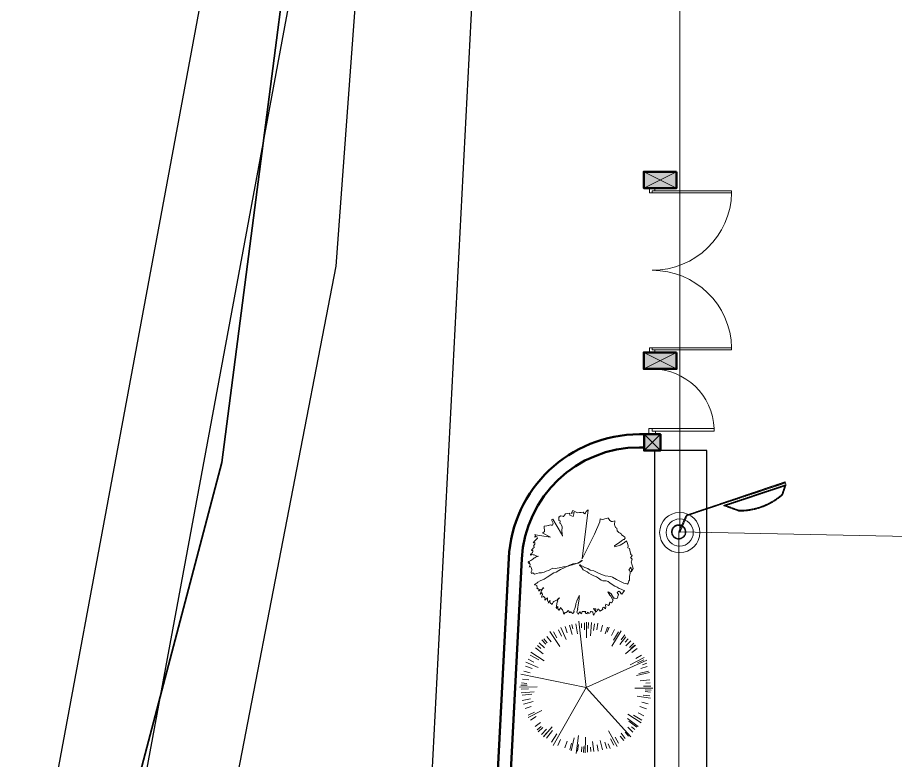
# Model space of a CAD drawing. Header units: millimetres. Extents: x 2402294 to 3337895, y 3394997 to 3969149.
# Drawn here: x 2464555 to 2484693, y 3487788 to 3504830 of the extents above; entities that cross this region are included whole.
import ezdxf

# ---------------------------------------------------------------- set-up
doc = ezdxf.new("R2010")
doc.units = ezdxf.units.MM
doc.header["$MEASUREMENT"] = 0
doc.linetypes.add('HIDDEN', pattern=[0.375, 0.25, -0.125])
for name, color, linetype in [('2', 2, 'HIDDEN'), ('FANCE', 25, 'Continuous'), ('Features', 5, 'Continuous'), ('ups wire', 3, 'Continuous')]:
    doc.layers.add(name, color=color, linetype=linetype)
for name, color, linetype, lineweight in [('Boundary', 250, 'Continuous', 50), ('Canal', 142, 'Continuous', 35), ('Column-0.5', 14, 'Continuous', 50), ('door', 41, 'Continuous', 5), ('Door Opening-0.09', 253, 'Continuous', 9), ('electrical poles', 10, 'Continuous', 5), ('greenery', 82, 'Continuous', 5), ('Hatch', 9, 'Continuous', 9), ('Hatch-0.09', 55, 'Continuous', 9), ('landscape', 155, 'Continuous', 20), ('WALL 0.2', 7, 'Continuous', 20)]:
    doc.layers.add(name, color=color, linetype=linetype, lineweight=lineweight)

# ---------------------------------------------------------------- blocks, each defined once
blk = doc.blocks.new('PLANT-48-flat-3-flat-1-flat-7-flat-1')
at = {"layer": 'greenery', "ltscale": 5}
for p, q in [((-343, 1414), (-286, 1196)), ((-290, 1428), (-269, 1331)), ((-200, 1439), (-163, 1215)), ((36, -19), (-133, 1501)), ((-71, 1452), (-65, 1353)), ((1, 1467), (3, 1301)), ((46, 1119), (49, 1481)), ((93, 1475), (88, 1334)), ((134, 1169), (159, 1473)), ((229, 1443), (209, 1292)), ((306, 1454), (284, 1307)), ((411, 1410), (371, 1261)), ((-565, 924), (-794, 1266)), ((-709, 1257), (-632, 1123)), ((-599, 1306), (-528, 1161)), ((-421, 1080), (-540, 1361)), ((-443, 1380), (-398, 1239)), ((524, 1367), (471, 1214)), ((567, 1364), (522, 1254)), ((686, 1309), (618, 1178)), ((630, 928), (841, 1281)), ((781, 1262), (667, 1068)), ((-1039, 1007), (-921, 891)), ((-980, 1078), (-884, 975)), ((-936, 1099), (-859, 1008)), ((-861, 1152), (-768, 1030)), ((947, 1143), (807, 965)), ((926, 1191), (843, 1077)), ((1000, 1097), (934, 1022)), ((1062, 1056), (946, 938)), ((-1126, 892), (-948, 753)), ((-1080, 946), (-1005, 880)), ((939, 756), (1169, 955)), ((1132, 997), (1030, 901)), ((1154, 953), (1062, 876)), ((1206, 878), (1085, 785)), ((-1292, 632), (-1161, 564)), ((-1245, 726), (-1051, 613)), ((-923, 594), (-1228, 789)), ((36, -19), (1429, 611)), ((1046, 505), (1367, 672)), ((1311, 726), (1177, 649)), ((1361, 616), (1215, 545)), ((-1350, 470), (-1197, 417)), ((-1064, 442), (-1345, 559)), ((1435, 460), (1293, 415)), ((1427, 539), (1334, 504)), ((36, -19), (-1462, 291)), ((-1393, 356), (-1244, 317)), ((1196, 255), (1492, 325)), ((1468, 360), (1250, 303)), ((-1458, 38), (-1317, 34)), ((-1442, 85), (-1323, 75)), ((-1426, 175), (-1275, 155)), ((1502, 159), (1277, 131)), ((1521, 16), (1356, 14)), ((1506, 88), (1407, 82)), ((-1082, -4), (-1494, -7)), ((-1151, -114), (-1454, -140)), ((-1450, -53), (-1284, -52)), ((-1430, -196), (-1205, -168)), ((36, -19), (-722, -1347)), ((36, -19), (1065, -1150)), ((1154, -33), (1565, -30)), ((1498, -212), (1346, -192)), ((1529, -76), (1389, -71)), ((1513, -122), (1394, -112)), ((-1430, -320), (-1237, -276)), ((-1397, -397), (-1179, -340)), ((1210, -215), (1511, -264)), ((1464, -394), (1315, -354)), ((-1363, -497), (-1222, -453)), ((-975, -543), (-1296, -709)), ((-1289, -653), (-1144, -583)), ((1364, -669), (1232, -601)), ((1421, -507), (1268, -454)), ((-1240, -764), (-1106, -686)), ((990, -732), (1234, -915)), ((995, -632), (1300, -827)), ((1198, -930), (1019, -790)), ((1316, -764), (1122, -650)), ((-1135, -916), (-1013, -823)), ((-1082, -990), (-991, -913)), ((-1061, -1035), (-958, -938)), ((-990, -1093), (-874, -975)), ((-742, -922), (-941, -1153)), ((-875, -1181), (-736, -1002)), ((1110, -1045), (992, -929)), ((1151, -983), (1077, -917)), ((-929, -1134), (-863, -1060)), ((-754, -1272), (-634, -1082)), ((-240, -1176), (-309, -1473)), ((-137, -1121), (-192, -1529)), ((20, -1157), (15, -1518)), ((550, -1012), (747, -1373)), ((670, -1344), (600, -1198)), ((781, -1294), (703, -1160)), ((902, -1238), (821, -1134)), ((932, -1189), (840, -1068)), ((1007, -1137), (930, -1045)), ((-615, -1347), (-547, -1215)), ((-453, -1404), (-400, -1251)), ((-340, -1447), (-300, -1298)), ((-158, -1481), (-138, -1329)), ((-68, -1496), (-58, -1377)), ((-21, -1512), (-17, -1372)), ((70, -1504), (69, -1339)), ((142, -1489), (136, -1390)), ((213, -1485), (185, -1260)), ((314, -1481), (288, -1331)), ((414, -1451), (357, -1233)), ((514, -1418), (470, -1276)), ((587, -1417), (542, -1314))]:
    blk.add_line(p, q, dxfattribs=at)
blk = doc.blocks.new('tr-flat-24-flat-1-flat-36-flat-1')
at = {"layer": 'greenery', "color": 3, "ltscale": 5}
for p, q in [((473635, -1753055), (473586, -1753111)), ((473635, -1753055), (473586, -1753111)), ((473727, -1753040), (473635, -1753055)), ((473727, -1753040), (473635, -1753055)), ((473733, -1753080), (473727, -1753040)), ((473733, -1753080), (473727, -1753040)), ((473754, -1753045), (473830, -1753021)), ((473754, -1753045), (473830, -1753021)), ((473765, -1753041), (473754, -1753045)), ((473765, -1753041), (473754, -1753045)), ((473754, -1753045), (473754, -1753045)), ((473754, -1753045), (473754, -1753045)), ((473798, -1752975), (473765, -1753041)), ((473798, -1752975), (473765, -1753041)), ((473861, -1753007), (473798, -1752975)), ((473861, -1753007), (473798, -1752975)), ((473830, -1753021), (473809, -1753114)), ((473830, -1753021), (473809, -1753114)), ((473908, -1753029), (473861, -1753007)), ((473908, -1753029), (473861, -1753007)), ((473952, -1753018), (473908, -1753029)), ((473952, -1753018), (473908, -1753029)), ((473989, -1753019), (473952, -1753018)), ((473989, -1753019), (473952, -1753018)), ((474037, -1753015), (473989, -1753019)), ((474037, -1753015), (473989, -1753019)), ((474011, -1754084), (474148, -1752958)), ((474011, -1754084), (474148, -1752958)), ((474063, -1753046), (474037, -1753015)), ((474063, -1753046), (474037, -1753015)), ((474076, -1753048), (474063, -1753046)), ((474076, -1753048), (474063, -1753046)), ((474094, -1753032), (474076, -1753048)), ((474094, -1753032), (474076, -1753048)), ((474105, -1753002), (474094, -1753032)), ((474105, -1753002), (474094, -1753032)), ((474148, -1752958), (474105, -1753002)), ((474148, -1752958), (474105, -1753002)), ((474148, -1752958), (474148, -1752958)), ((474148, -1752958), (474148, -1752958)), ((473342, -1753175), (473311, -1753188)), ((473342, -1753175), (473311, -1753188)), ((473311, -1753188), (473346, -1753266)), ((473311, -1753188), (473346, -1753266)), ((473311, -1753188), (473311, -1753188)), ((473311, -1753188), (473311, -1753188)), ((473346, -1753266), (473330, -1753315)), ((473346, -1753266), (473330, -1753315)), ((473539, -1753512), (473342, -1753175)), ((473539, -1753512), (473342, -1753175)), ((473342, -1753175), (473342, -1753175)), ((473342, -1753175), (473342, -1753175)), ((473490, -1753118), (473480, -1753123)), ((473490, -1753118), (473480, -1753123)), ((473480, -1753123), (473480, -1753207)), ((473480, -1753123), (473480, -1753207)), ((473480, -1753123), (473480, -1753123)), ((473480, -1753123), (473480, -1753123)), ((473480, -1753207), (473507, -1753213)), ((473480, -1753207), (473507, -1753213)), ((473508, -1753102), (473490, -1753118)), ((473508, -1753102), (473490, -1753118)), ((473507, -1753213), (473505, -1753264)), ((473507, -1753213), (473505, -1753264)), ((473505, -1753264), (473518, -1753267)), ((473505, -1753264), (473518, -1753267)), ((473518, -1753098), (473508, -1753102)), ((473518, -1753098), (473508, -1753102)), ((473559, -1753105), (473518, -1753098)), ((473559, -1753105), (473518, -1753098)), ((473518, -1753267), (473531, -1753295)), ((473518, -1753267), (473531, -1753295)), ((473575, -1753115), (473559, -1753105)), ((473575, -1753115), (473559, -1753105)), ((473586, -1753111), (473575, -1753115)), ((473586, -1753111), (473575, -1753115)), ((473809, -1753114), (473733, -1753080)), ((473809, -1753114), (473733, -1753080)), ((474418, -1753238), (474295, -1753520)), ((474418, -1753238), (474295, -1753520)), ((474424, -1753167), (474418, -1753238)), ((474424, -1753167), (474418, -1753238)), ((474424, -1753167), (474424, -1753167)), ((474424, -1753167), (474424, -1753167)), ((474451, -1753172), (474424, -1753167)), ((474424, -1753167), (474424, -1753167)), ((474424, -1753167), (474424, -1753167)), ((474451, -1753172), (474424, -1753167)), ((474491, -1753180), (474451, -1753172)), ((474491, -1753180), (474451, -1753172)), ((474536, -1753169), (474491, -1753180)), ((474536, -1753169), (474491, -1753180)), ((474580, -1753158), (474536, -1753169)), ((474580, -1753158), (474536, -1753169)), ((474536, -1753169), (474536, -1753169)), ((474536, -1753169), (474536, -1753169)), ((474611, -1753145), (474580, -1753158)), ((474611, -1753145), (474580, -1753158)), ((474618, -1753159), (474611, -1753145)), ((474618, -1753159), (474611, -1753145)), ((474650, -1753204), (474618, -1753159)), ((474650, -1753204), (474618, -1753159)), ((474686, -1753231), (474650, -1753204)), ((474686, -1753231), (474650, -1753204)), ((474710, -1753229), (474686, -1753231)), ((474710, -1753229), (474686, -1753231)), ((474765, -1753213), (474710, -1753229)), ((474765, -1753213), (474710, -1753229)), ((474754, -1753302), (474765, -1753213)), ((474754, -1753302), (474765, -1753213)), ((473127, -1753472), (473110, -1753488)), ((473127, -1753472), (473110, -1753488)), ((473148, -1753463), (473127, -1753472)), ((473148, -1753463), (473127, -1753472)), ((473153, -1753333), (473143, -1753338)), ((473153, -1753333), (473143, -1753338)), ((473143, -1753338), (473148, -1753463)), ((473143, -1753338), (473148, -1753463)), ((473201, -1753330), (473153, -1753333)), ((473201, -1753330), (473153, -1753333)), ((473232, -1753316), (473201, -1753330)), ((473232, -1753316), (473201, -1753330)), ((473245, -1753319), (473232, -1753316)), ((473245, -1753319), (473232, -1753316)), ((473287, -1753301), (473245, -1753319)), ((473287, -1753301), (473245, -1753319)), ((473303, -1753310), (473287, -1753301)), ((473303, -1753310), (473287, -1753301)), ((473330, -1753315), (473303, -1753310)), ((473330, -1753315), (473303, -1753310)), ((473531, -1753295), (473556, -1753352)), ((473531, -1753295), (473556, -1753352)), ((473556, -1753352), (473548, -1753448)), ((473556, -1753352), (473548, -1753448)), ((473548, -1753448), (473561, -1753562)), ((473548, -1753448), (473561, -1753562)), ((474761, -1753317), (474754, -1753302)), ((474761, -1753317), (474754, -1753302)), ((474782, -1753366), (474761, -1753317)), ((474782, -1753366), (474761, -1753317)), ((474812, -1753379), (474782, -1753366)), ((474812, -1753379), (474782, -1753366)), ((474816, -1753444), (474812, -1753379)), ((474816, -1753444), (474812, -1753379)), ((474856, -1753478), (474816, -1753444)), ((474856, -1753478), (474816, -1753444)), ((474889, -1753497), (474856, -1753478)), ((474889, -1753497), (474856, -1753478)), ((472922, -1753680), (472890, -1753719)), ((472922, -1753680), (472890, -1753719)), ((472965, -1753636), (472922, -1753680)), ((472965, -1753636), (472922, -1753680)), ((472941, -1753553), (472926, -1753576)), ((472941, -1753553), (472926, -1753576)), ((472926, -1753576), (472930, -1753584)), ((472926, -1753576), (472930, -1753584)), ((472928, -1753525), (472941, -1753553)), ((472932, -1753532), (472928, -1753525)), ((472928, -1753525), (472941, -1753553)), ((472932, -1753532), (472928, -1753525)), ((472930, -1753584), (472974, -1753573)), ((472930, -1753584), (472974, -1753573)), ((473289, -1753587), (472932, -1753532)), ((473289, -1753587), (472932, -1753532)), ((472972, -1753624), (472965, -1753636)), ((472972, -1753624), (472965, -1753636)), ((472965, -1753636), (472965, -1753636)), ((472965, -1753636), (472965, -1753636)), ((472990, -1753608), (472972, -1753624)), ((472990, -1753608), (472972, -1753624)), ((472974, -1753573), (472977, -1753580)), ((472974, -1753573), (472977, -1753580)), ((472977, -1753580), (472990, -1753608)), ((472977, -1753580), (472990, -1753608)), ((473110, -1753488), (473113, -1753495)), ((473110, -1753488), (473113, -1753495)), ((473113, -1753495), (473289, -1753587)), ((473113, -1753495), (473289, -1753587)), ((473561, -1753562), (473539, -1753512)), ((473561, -1753562), (473539, -1753512)), ((474295, -1753520), (474011, -1754084)), ((474295, -1753520), (474011, -1754084)), ((474870, -1753709), (474916, -1753672)), ((474870, -1753709), (474916, -1753672)), ((474909, -1753514), (474889, -1753497)), ((474909, -1753514), (474889, -1753497)), ((474918, -1753536), (474909, -1753514)), ((474918, -1753536), (474909, -1753514)), ((474916, -1753672), (474965, -1753642)), ((474916, -1753672), (474965, -1753642)), ((474951, -1753555), (474918, -1753536)), ((474951, -1753555), (474918, -1753536)), ((474990, -1753589), (474951, -1753555)), ((474990, -1753589), (474951, -1753555)), ((474965, -1753642), (474975, -1753638)), ((474965, -1753642), (474975, -1753638)), ((474975, -1753638), (475000, -1753610)), ((474975, -1753638), (475000, -1753610)), ((475028, -1753674), (474982, -1753711)), ((475028, -1753674), (474982, -1753711)), ((475000, -1753610), (474990, -1753589)), ((475000, -1753610), (474990, -1753589)), ((475043, -1753709), (475028, -1753674)), ((475043, -1753709), (475028, -1753674)), ((472860, -1753876), (472853, -1753888)), ((472860, -1753876), (472853, -1753888)), ((472867, -1753865), (472860, -1753876)), ((472867, -1753865), (472860, -1753876)), ((472878, -1753860), (472867, -1753865)), ((472878, -1753860), (472867, -1753865)), ((472892, -1753837), (472878, -1753860)), ((472892, -1753837), (472878, -1753860)), ((472910, -1753821), (472892, -1753837)), ((472910, -1753821), (472892, -1753837)), ((472894, -1753701), (472914, -1753717)), ((472894, -1753701), (472914, -1753717)), ((472905, -1753781), (472897, -1753792)), ((472905, -1753781), (472897, -1753792)), ((472897, -1753792), (472908, -1753788)), ((472897, -1753792), (472908, -1753788)), ((472919, -1753757), (472905, -1753781)), ((472919, -1753757), (472905, -1753781)), ((472905, -1753781), (472905, -1753781)), ((472905, -1753781), (472905, -1753781)), ((472908, -1753788), (472910, -1753821)), ((472908, -1753788), (472910, -1753821)), ((472914, -1753717), (472924, -1753713)), ((472914, -1753717), (472924, -1753713)), ((472914, -1753717), (472914, -1753717)), ((472914, -1753717), (472914, -1753717)), ((472930, -1753753), (472919, -1753757)), ((472930, -1753753), (472919, -1753757)), ((472919, -1753757), (472919, -1753757)), ((472919, -1753757), (472919, -1753757)), ((472919, -1753757), (472919, -1753757)), ((472919, -1753757), (472919, -1753757)), ((472919, -1753757), (472919, -1753757)), ((472919, -1753757), (472919, -1753757)), ((472924, -1753713), (472927, -1753720)), ((472924, -1753713), (472924, -1753713)), ((472924, -1753713), (472927, -1753720)), ((472924, -1753713), (472924, -1753713)), ((472927, -1753720), (472930, -1753753)), ((472927, -1753720), (472930, -1753753)), ((474755, -1753784), (474783, -1753764)), ((474755, -1753784), (474783, -1753764)), ((474765, -1753806), (474755, -1753784)), ((474765, -1753806), (474755, -1753784)), ((474885, -1753770), (474765, -1753806)), ((474885, -1753770), (474765, -1753806)), ((474783, -1753764), (474870, -1753709)), ((474783, -1753764), (474870, -1753709)), ((474965, -1753727), (474885, -1753770)), ((474965, -1753727), (474885, -1753770)), ((474982, -1753711), (474965, -1753727)), ((474982, -1753711), (474965, -1753727)), ((475062, -1753752), (475043, -1753709)), ((475062, -1753752), (475043, -1753709)), ((475059, -1753830), (475067, -1753792)), ((475059, -1753830), (475067, -1753792)), ((475102, -1753844), (475059, -1753830)), ((475102, -1753844), (475059, -1753830)), ((475067, -1753792), (475062, -1753752)), ((475067, -1753792), (475062, -1753752)), ((475107, -1753884), (475102, -1753844)), ((475107, -1753884), (475102, -1753844)), ((472832, -1753982), (472828, -1754000)), ((472832, -1753982), (472828, -1754000)), ((472828, -1754000), (472839, -1753996)), ((472828, -1754000), (472839, -1753996)), ((472840, -1753970), (472832, -1753982)), ((472840, -1753970), (472832, -1753982)), ((472832, -1753982), (472832, -1753982)), ((472832, -1753982), (472832, -1753982)), ((472839, -1753996), (472849, -1753991)), ((472839, -1753996), (472849, -1753991)), ((472860, -1753961), (472840, -1753970)), ((472860, -1753961), (472840, -1753970)), ((472849, -1753991), (472859, -1753987)), ((472849, -1753991), (472859, -1753987)), ((472849, -1753991), (472849, -1753991)), ((472849, -1753991), (472849, -1753991)), ((472853, -1753888), (472856, -1753895)), ((472853, -1753888), (472856, -1753895)), ((472856, -1753895), (472866, -1753891)), ((472856, -1753895), (472866, -1753891)), ((472856, -1753895), (472856, -1753895)), ((472856, -1753895), (472856, -1753895)), ((472859, -1753987), (472886, -1753992)), ((472859, -1753987), (472886, -1753992)), ((472868, -1753949), (472860, -1753961)), ((472868, -1753949), (472860, -1753961)), ((472866, -1753891), (472880, -1753893)), ((472866, -1753891), (472866, -1753891)), ((472866, -1753891), (472880, -1753893)), ((472866, -1753891), (472866, -1753891)), ((472875, -1753938), (472868, -1753949)), ((472875, -1753938), (472868, -1753949)), ((472882, -1753926), (472875, -1753938)), ((472882, -1753926), (472875, -1753938)), ((472889, -1754084), (472879, -1754088)), ((472889, -1754084), (472879, -1754088)), ((472880, -1753893), (472882, -1753926)), ((472880, -1753893), (472882, -1753926)), ((472882, -1753926), (472882, -1753926)), ((472882, -1753926), (472882, -1753926)), ((472886, -1753992), (472910, -1753990)), ((472886, -1753992), (472910, -1753990)), ((472907, -1754068), (472889, -1754084)), ((472907, -1754068), (472889, -1754084)), ((472928, -1754059), (472907, -1754068)), ((472928, -1754059), (472907, -1754068)), ((472910, -1753990), (472927, -1754000)), ((472910, -1753990), (472927, -1754000)), ((472927, -1754000), (472943, -1754009)), ((472927, -1754000), (472943, -1754009)), ((472938, -1754054), (472928, -1754059)), ((472938, -1754054), (472928, -1754059)), ((472928, -1754059), (472928, -1754059)), ((472928, -1754059), (472928, -1754059)), ((472956, -1754038), (472938, -1754054)), ((472956, -1754038), (472938, -1754054)), ((472943, -1754009), (472957, -1754012)), ((472943, -1754009), (472957, -1754012)), ((472997, -1754020), (472956, -1754038)), ((472997, -1754020), (472956, -1754038)), ((472957, -1754012), (472990, -1754031)), ((472957, -1754012), (472990, -1754031)), ((472990, -1754031), (473003, -1754034)), ((472990, -1754031), (473003, -1754034)), ((472997, -1754020), (472997, -1754020)), ((473003, -1754034), (472997, -1754020)), ((472997, -1754020), (472997, -1754020)), ((473003, -1754034), (472997, -1754020)), ((475113, -1753925), (475107, -1753884)), ((475113, -1753925), (475107, -1753884)), ((475131, -1753967), (475113, -1753925)), ((475131, -1753967), (475113, -1753925)), ((475124, -1753979), (475131, -1753967)), ((475124, -1753979), (475131, -1753967)), ((475160, -1754005), (475124, -1753979)), ((475160, -1754005), (475124, -1753979)), ((475124, -1754063), (475146, -1754029)), ((475124, -1754063), (475146, -1754029)), ((475134, -1754059), (475124, -1754063)), ((475134, -1754059), (475124, -1754063)), ((475160, -1754090), (475134, -1754059)), ((475160, -1754090), (475134, -1754059)), ((475146, -1754029), (475156, -1754024)), ((475146, -1754029), (475156, -1754024)), ((475156, -1754024), (475160, -1754005)), ((475156, -1754024), (475160, -1754005)), ((472792, -1754143), (472774, -1754159)), ((472792, -1754143), (472774, -1754159)), ((472774, -1754159), (472778, -1754166)), ((472774, -1754159), (472778, -1754166)), ((472778, -1754166), (472788, -1754162)), ((472778, -1754166), (472788, -1754162)), ((472804, -1754172), (472787, -1754188)), ((472804, -1754172), (472787, -1754188)), ((472787, -1754188), (472790, -1754195)), ((472787, -1754188), (472790, -1754195)), ((472788, -1754162), (472795, -1754150)), ((472788, -1754162), (472795, -1754150)), ((472790, -1754195), (472808, -1754179)), ((472790, -1754195), (472808, -1754179)), ((472823, -1754130), (472792, -1754143)), ((472823, -1754130), (472792, -1754143)), ((472795, -1754150), (472798, -1754157)), ((472795, -1754150), (472798, -1754157)), ((472798, -1754157), (472804, -1754172)), ((472798, -1754157), (472804, -1754172)), ((472800, -1754275), (472808, -1754263)), ((472808, -1754263), (472800, -1754275)), ((472800, -1754275), (472808, -1754263)), ((472808, -1754263), (472800, -1754275)), ((472808, -1754179), (472820, -1754207)), ((472808, -1754179), (472820, -1754207)), ((472815, -1754252), (472808, -1754263)), ((472815, -1754252), (472808, -1754263)), ((472808, -1754263), (472834, -1754269)), ((472808, -1754263), (472834, -1754269)), ((472820, -1754207), (472815, -1754252)), ((472820, -1754207), (472815, -1754252)), ((472833, -1754125), (472823, -1754130)), ((472833, -1754125), (472823, -1754130)), ((472861, -1754104), (472833, -1754125)), ((472861, -1754104), (472833, -1754125)), ((472834, -1754269), (472850, -1754304)), ((472834, -1754269), (472850, -1754304)), ((472879, -1754088), (472861, -1754104)), ((472879, -1754088), (472861, -1754104)), ((473485, -1754289), (473587, -1754270)), ((473485, -1754289), (473587, -1754270)), ((473707, -1754234), (473586, -1754296)), ((473707, -1754234), (473586, -1754296)), ((473587, -1754270), (473655, -1754257)), ((473587, -1754270), (473655, -1754257)), ((473655, -1754257), (473689, -1754250)), ((473655, -1754257), (473689, -1754250)), ((473689, -1754250), (473734, -1754239)), ((473689, -1754250), (473734, -1754239)), ((473803, -1754201), (473707, -1754234)), ((473803, -1754201), (473707, -1754234)), ((473734, -1754239), (473789, -1754224)), ((473734, -1754239), (473789, -1754224)), ((473789, -1754224), (473864, -1754199)), ((473789, -1754224), (473864, -1754199)), ((473919, -1754184), (473803, -1754201)), ((473919, -1754184), (473803, -1754201)), ((473864, -1754199), (473937, -1754168)), ((473864, -1754199), (473937, -1754168)), ((473999, -1754140), (473919, -1754184)), ((473999, -1754140), (473919, -1754184)), ((473937, -1754168), (473985, -1754138)), ((473937, -1754168), (473985, -1754138)), ((473951, -1754229), (473959, -1754217)), ((473951, -1754229), (473959, -1754217)), ((473997, -1754277), (473951, -1754229)), ((473997, -1754277), (473951, -1754229)), ((473959, -1754217), (473981, -1754241)), ((473959, -1754217), (473981, -1754241)), ((473981, -1754241), (474008, -1754246)), ((473981, -1754241), (474008, -1754246)), ((473985, -1754138), (474013, -1754117)), ((473985, -1754138), (474013, -1754117)), ((474035, -1754336), (473997, -1754277)), ((474035, -1754336), (473997, -1754277)), ((474017, -1754124), (473999, -1754140)), ((474017, -1754124), (473999, -1754140)), ((474008, -1754246), (474075, -1754285)), ((474008, -1754246), (474075, -1754285)), ((474013, -1754117), (474017, -1754124)), ((474013, -1754117), (474017, -1754124)), ((474075, -1754285), (474145, -1754305)), ((474075, -1754285), (474145, -1754305)), ((475086, -1754343), (475122, -1754284)), ((475086, -1754343), (475122, -1754284)), ((475122, -1754284), (475129, -1754273)), ((475122, -1754284), (475129, -1754273)), ((475129, -1754273), (475144, -1754334)), ((475129, -1754273), (475144, -1754334)), ((475138, -1754151), (475145, -1754139)), ((475138, -1754151), (475145, -1754139)), ((475138, -1754151), (475138, -1754151)), ((475161, -1754233), (475138, -1754151)), ((475138, -1754151), (475138, -1754151)), ((475161, -1754233), (475138, -1754151)), ((475145, -1754139), (475160, -1754090)), ((475145, -1754139), (475160, -1754090)), ((475160, -1754090), (475160, -1754090)), ((475160, -1754090), (475160, -1754090)), ((475160, -1754090), (475160, -1754090)), ((475160, -1754090), (475160, -1754090)), ((475171, -1754255), (475161, -1754233)), ((475171, -1754255), (475161, -1754233)), ((475182, -1754309), (475171, -1754255)), ((475182, -1754309), (475171, -1754255)), ((472847, -1754382), (472846, -1754407)), ((472847, -1754382), (472846, -1754407)), ((472846, -1754407), (472852, -1754422)), ((472846, -1754407), (472846, -1754407)), ((472846, -1754407), (472852, -1754422)), ((472846, -1754407), (472846, -1754407)), ((472858, -1754351), (472847, -1754382)), ((472858, -1754351), (472847, -1754382)), ((472847, -1754382), (472847, -1754382)), ((472847, -1754382), (472847, -1754382)), ((472850, -1754304), (472859, -1754325)), ((472850, -1754304), (472859, -1754325)), ((472852, -1754422), (472883, -1754408)), ((472852, -1754422), (472883, -1754408)), ((472852, -1754422), (472852, -1754422)), ((472852, -1754422), (472852, -1754422)), ((472859, -1754325), (472858, -1754351)), ((472859, -1754325), (472858, -1754351)), ((472883, -1754408), (472919, -1754435)), ((472883, -1754408), (472919, -1754435)), ((472919, -1754435), (472974, -1754419)), ((472919, -1754435), (472974, -1754419)), ((472974, -1754419), (473029, -1754404)), ((472974, -1754419), (473029, -1754404)), ((473029, -1754404), (473080, -1754407)), ((473029, -1754404), (473080, -1754407)), ((473080, -1754407), (473145, -1754387)), ((473080, -1754407), (473145, -1754387)), ((473145, -1754387), (473186, -1754369)), ((473145, -1754387), (473186, -1754369)), ((473186, -1754369), (473241, -1754353)), ((473186, -1754369), (473241, -1754353)), ((473364, -1754409), (473208, -1754503)), ((473364, -1754409), (473208, -1754503)), ((473241, -1754353), (473311, -1754314)), ((473241, -1754353), (473311, -1754314)), ((473311, -1754314), (473342, -1754301)), ((473311, -1754314), (473342, -1754301)), ((473342, -1754301), (473392, -1754304)), ((473342, -1754301), (473392, -1754304)), ((473416, -1754387), (473364, -1754409)), ((473416, -1754387), (473364, -1754409)), ((473392, -1754304), (473485, -1754289)), ((473392, -1754304), (473485, -1754289)), ((473475, -1754352), (473416, -1754387)), ((473475, -1754352), (473416, -1754387)), ((473514, -1754327), (473475, -1754352)), ((473514, -1754327), (473475, -1754352)), ((473586, -1754296), (473514, -1754327)), ((473586, -1754296), (473514, -1754327)), ((474082, -1754358), (474035, -1754336)), ((474082, -1754358), (474035, -1754336)), ((474128, -1754380), (474082, -1754358)), ((474128, -1754380), (474082, -1754358)), ((474168, -1754414), (474128, -1754380)), ((474168, -1754414), (474128, -1754380)), ((474145, -1754305), (474198, -1754341)), ((474145, -1754305), (474198, -1754341)), ((474217, -1754443), (474168, -1754414)), ((474217, -1754443), (474168, -1754414)), ((474198, -1754341), (474278, -1754357)), ((474198, -1754341), (474278, -1754357)), ((474281, -1754475), (474217, -1754443)), ((474281, -1754475), (474217, -1754443)), ((474278, -1754357), (474375, -1754408)), ((474278, -1754357), (474375, -1754408)), ((474341, -1754499), (474281, -1754475)), ((474341, -1754499), (474281, -1754475)), ((474375, -1754408), (474405, -1754420)), ((474375, -1754408), (474405, -1754420)), ((474405, -1754420), (474538, -1754472)), ((474405, -1754420), (474538, -1754472)), ((474538, -1754472), (474670, -1754491)), ((474538, -1754472), (474670, -1754491)), ((475099, -1754345), (475086, -1754343)), ((475099, -1754345), (475086, -1754343)), ((475115, -1754381), (475099, -1754345)), ((475115, -1754381), (475099, -1754345)), ((475103, -1754496), (475106, -1754444)), ((475103, -1754496), (475106, -1754444)), ((475106, -1754444), (475113, -1754432)), ((475106, -1754444), (475113, -1754432)), ((475113, -1754432), (475115, -1754381)), ((475113, -1754432), (475115, -1754381)), ((475139, -1754379), (475182, -1754309)), ((475139, -1754379), (475182, -1754309)), ((475144, -1754334), (475139, -1754379)), ((475144, -1754334), (475139, -1754379)), ((472941, -1754654), (472924, -1754670)), ((472941, -1754654), (472924, -1754670)), ((472924, -1754670), (472930, -1754684)), ((472924, -1754670), (472924, -1754670)), ((472924, -1754670), (472930, -1754684)), ((472924, -1754670), (472924, -1754670)), ((472930, -1754684), (472940, -1754680)), ((472930, -1754684), (472940, -1754680)), ((472940, -1754680), (472973, -1754699)), ((472940, -1754680), (472940, -1754680)), ((472940, -1754680), (472973, -1754699)), ((472940, -1754680), (472940, -1754680)), ((472972, -1754640), (472941, -1754654)), ((472972, -1754640), (472941, -1754654)), ((473000, -1754619), (472972, -1754640)), ((473000, -1754619), (472972, -1754640)), ((473049, -1754590), (473000, -1754619)), ((473049, -1754590), (473000, -1754619)), ((473142, -1754549), (473049, -1754590)), ((473142, -1754549), (473049, -1754590)), ((473191, -1754519), (473142, -1754549)), ((473191, -1754519), (473142, -1754549)), ((473208, -1754503), (473191, -1754519)), ((473208, -1754503), (473191, -1754519)), ((474390, -1754528), (474341, -1754499)), ((474390, -1754528), (474341, -1754499)), ((474446, -1754571), (474390, -1754528)), ((474446, -1754571), (474390, -1754528)), ((474490, -1754586), (474446, -1754571)), ((474490, -1754586), (474446, -1754571)), ((474564, -1754588), (474490, -1754586)), ((474564, -1754588), (474490, -1754586)), ((474608, -1754602), (474564, -1754588)), ((474608, -1754602), (474564, -1754588)), ((474647, -1754636), (474608, -1754602)), ((474647, -1754636), (474608, -1754602)), ((474700, -1754672), (474647, -1754636)), ((474700, -1754672), (474647, -1754636)), ((474670, -1754491), (474713, -1754506)), ((474670, -1754491), (474713, -1754506)), ((474766, -1754711), (474700, -1754672)), ((474766, -1754711), (474700, -1754672)), ((474713, -1754506), (474799, -1754561)), ((474713, -1754506), (474799, -1754561)), ((474799, -1754561), (474909, -1754615)), ((474799, -1754561), (474909, -1754615)), ((474909, -1754615), (474972, -1754646)), ((474909, -1754615), (474972, -1754646)), ((474972, -1754646), (474999, -1754652)), ((474972, -1754646), (474999, -1754652)), ((474999, -1754652), (475039, -1754659)), ((474999, -1754652), (475039, -1754659)), ((475039, -1754659), (475053, -1754662)), ((475039, -1754659), (475039, -1754659)), ((475039, -1754659), (475053, -1754662)), ((475039, -1754659), (475039, -1754659)), ((475053, -1754662), (475067, -1754639)), ((475053, -1754662), (475067, -1754639)), ((475067, -1754639), (475075, -1754627)), ((475067, -1754639), (475075, -1754627)), ((475075, -1754627), (475083, -1754589)), ((475075, -1754627), (475083, -1754589)), ((475083, -1754589), (475100, -1754573)), ((475083, -1754589), (475100, -1754573)), ((475083, -1754589), (475083, -1754589)), ((475083, -1754589), (475083, -1754589)), ((475083, -1754589), (475083, -1754589)), ((475083, -1754589), (475083, -1754589)), ((475100, -1754573), (475103, -1754496)), ((475100, -1754573), (475103, -1754496)), ((475103, -1754496), (475103, -1754496)), ((475103, -1754496), (475103, -1754496)), ((472973, -1754699), (472982, -1754746)), ((472973, -1754699), (472982, -1754746)), ((472982, -1754746), (472977, -1754765)), ((472982, -1754746), (472977, -1754765)), ((472977, -1754765), (472991, -1754767)), ((472977, -1754765), (472977, -1754765)), ((472977, -1754765), (472991, -1754767)), ((472977, -1754765), (472977, -1754765)), ((472991, -1754767), (472994, -1754774)), ((472991, -1754767), (472994, -1754774)), ((472994, -1754774), (473004, -1754770)), ((472994, -1754774), (473004, -1754770)), ((473004, -1754770), (473024, -1754787)), ((473004, -1754770), (473024, -1754787)), ((473024, -1754787), (473013, -1754817)), ((473024, -1754787), (473013, -1754817)), ((473013, -1754817), (473026, -1754820)), ((473013, -1754817), (473026, -1754820)), ((473026, -1754820), (473044, -1754804)), ((473026, -1754820), (473044, -1754804)), ((473044, -1754804), (473054, -1754799)), ((473044, -1754804), (473054, -1754799)), ((473054, -1754799), (473103, -1754769)), ((473054, -1754799), (473103, -1754769)), ((473069, -1754860), (473054, -1754884)), ((473069, -1754860), (473054, -1754884)), ((473054, -1754884), (473057, -1754891)), ((473054, -1754884), (473057, -1754891)), ((473057, -1754891), (473082, -1754863)), ((473057, -1754891), (473082, -1754863)), ((473070, -1754835), (473069, -1754860)), ((473070, -1754835), (473069, -1754860)), ((473084, -1754811), (473070, -1754835)), ((473084, -1754811), (473070, -1754835)), ((473082, -1754863), (473092, -1754858)), ((473082, -1754863), (473092, -1754858)), ((473120, -1754753), (473084, -1754811)), ((473120, -1754753), (473084, -1754811)), ((473092, -1754858), (473101, -1754906)), ((473092, -1754858), (473101, -1754906)), ((473103, -1754769), (473131, -1754749)), ((473103, -1754769), (473131, -1754749)), ((473131, -1754749), (473120, -1754753)), ((473131, -1754749), (473120, -1754753)), ((474602, -1754842), (474628, -1754847)), ((474646, -1754916), (474602, -1754842)), ((474602, -1754842), (474628, -1754847)), ((474646, -1754916), (474602, -1754842)), ((474628, -1754847), (474681, -1754884)), ((474628, -1754847), (474681, -1754884)), ((474681, -1754884), (474735, -1754979)), ((474681, -1754884), (474735, -1754979)), ((474813, -1754733), (474766, -1754711)), ((474813, -1754733), (474766, -1754711)), ((474862, -1754762), (474813, -1754733)), ((474862, -1754762), (474813, -1754733)), ((474818, -1754858), (474853, -1754825)), ((474818, -1754858), (474853, -1754825)), ((474850, -1754903), (474818, -1754858)), ((474850, -1754903), (474818, -1754858)), ((474853, -1754825), (474889, -1754852)), ((474853, -1754825), (474889, -1754852)), ((474906, -1754777), (474862, -1754762)), ((474906, -1754777), (474862, -1754762)), ((474889, -1754852), (474905, -1754887)), ((474889, -1754852), (474905, -1754887)), ((474905, -1754887), (474921, -1754897)), ((474905, -1754887), (474921, -1754897)), ((474969, -1754809), (474906, -1754777)), ((474969, -1754809), (474906, -1754777)), ((474921, -1754897), (474982, -1754811)), ((474921, -1754897), (474982, -1754811)), ((474982, -1754811), (474969, -1754809)), ((474982, -1754811), (474969, -1754809)), ((473092, -1754943), (473078, -1754966)), ((473092, -1754943), (473078, -1754966)), ((473078, -1754966), (473088, -1754962)), ((473078, -1754966), (473088, -1754962)), ((473088, -1754962), (473122, -1754955)), ((473088, -1754962), (473122, -1754955)), ((473101, -1754906), (473092, -1754943)), ((473101, -1754906), (473092, -1754943)), ((473122, -1754955), (473130, -1754944)), ((473122, -1754955), (473130, -1754944)), ((473130, -1754944), (473152, -1754968)), ((473130, -1754944), (473152, -1754968)), ((473152, -1754968), (473162, -1754989)), ((473152, -1754968), (473162, -1754989)), ((473157, -1755034), (473220, -1754981)), ((473157, -1755034), (473220, -1754981)), ((473161, -1755015), (473157, -1755034)), ((473161, -1755015), (473157, -1755034)), ((473162, -1754989), (473161, -1755015)), ((473162, -1754989), (473161, -1755015)), ((473220, -1754981), (473218, -1755032)), ((473220, -1754981), (473218, -1755032)), ((473218, -1755032), (473242, -1755089)), ((473218, -1755032), (473242, -1755089)), ((473235, -1755101), (473242, -1755089)), ((473242, -1755089), (473235, -1755101)), ((473235, -1755101), (473242, -1755089)), ((473242, -1755089), (473235, -1755101)), ((473242, -1755089), (473282, -1755038)), ((473242, -1755089), (473282, -1755038)), ((473282, -1755038), (473274, -1755076)), ((473282, -1755038), (473274, -1755076)), ((473274, -1755076), (473280, -1755090)), ((473274, -1755076), (473280, -1755090)), ((473280, -1755090), (473286, -1755104)), ((473280, -1755090), (473286, -1755104)), ((473337, -1755107), (473348, -1755077)), ((473337, -1755107), (473348, -1755077)), ((473348, -1755077), (473366, -1755061)), ((473348, -1755077), (473366, -1755061)), ((473366, -1755061), (473397, -1755047)), ((473366, -1755061), (473397, -1755047)), ((473397, -1755047), (473428, -1755034)), ((473397, -1755047), (473428, -1755034)), ((473428, -1755034), (473438, -1755029)), ((473428, -1755034), (473438, -1755029)), ((473443, -1755069), (473431, -1755125)), ((473443, -1755069), (473431, -1755125)), ((473438, -1755029), (473456, -1755013)), ((473438, -1755029), (473456, -1755013)), ((473454, -1755065), (473443, -1755069)), ((473454, -1755065), (473443, -1755069)), ((473466, -1755008), (473447, -1755050)), ((473466, -1755008), (473447, -1755050)), ((473447, -1755050), (473454, -1755065)), ((473447, -1755050), (473454, -1755065)), ((473456, -1755013), (473481, -1754985)), ((473456, -1755013), (473481, -1754985)), ((473456, -1755013), (473456, -1755013)), ((473456, -1755013), (473456, -1755013)), ((473491, -1754981), (473466, -1755008)), ((473491, -1754981), (473466, -1755008)), ((473481, -1754985), (473491, -1754981)), ((473481, -1754985), (473491, -1754981)), ((473869, -1755112), (473880, -1755081)), ((473869, -1755112), (473880, -1755081)), ((473880, -1755081), (473888, -1755044)), ((473880, -1755081), (473888, -1755044)), ((473888, -1755044), (473921, -1754979)), ((473888, -1755044), (473921, -1754979)), ((473921, -1754979), (473950, -1754932)), ((473921, -1754979), (473950, -1754932)), ((473944, -1755002), (473922, -1755148)), ((473944, -1755002), (473922, -1755148)), ((473946, -1754951), (473944, -1755002)), ((473946, -1754951), (473944, -1755002)), ((473947, -1754925), (473946, -1754951)), ((473947, -1754925), (473946, -1754951)), ((473950, -1754932), (473947, -1754925)), ((473950, -1754932), (473947, -1754925)), ((474642, -1755104), (474656, -1755081)), ((474642, -1755104), (474656, -1755081)), ((474669, -1754940), (474646, -1754916)), ((474669, -1754940), (474646, -1754916)), ((474656, -1755081), (474670, -1755083)), ((474656, -1755081), (474670, -1755083)), ((474720, -1755028), (474669, -1754940)), ((474720, -1755028), (474669, -1754940)), ((474670, -1755083), (474686, -1755093)), ((474670, -1755083), (474686, -1755093)), ((474686, -1755093), (474697, -1755088)), ((474686, -1755093), (474697, -1755088)), ((474697, -1755088), (474723, -1755035)), ((474697, -1755088), (474723, -1755035)), ((474723, -1755035), (474720, -1755028)), ((474723, -1755035), (474720, -1755028)), ((474735, -1754979), (474728, -1754990)), ((474735, -1754979), (474728, -1754990)), ((474728, -1754990), (474738, -1754986)), ((474728, -1754990), (474738, -1754986)), ((474738, -1754986), (474762, -1754984)), ((474738, -1754986), (474762, -1754984)), ((474762, -1754984), (474792, -1754996)), ((474762, -1754984), (474792, -1754996)), ((474792, -1754996), (474813, -1754987)), ((474792, -1754996), (474813, -1754987)), ((474813, -1754987), (474833, -1754978)), ((474813, -1754987), (474833, -1754978)), ((474827, -1754964), (474831, -1754945)), ((474827, -1754964), (474831, -1754945)), ((474833, -1754978), (474827, -1754964)), ((474833, -1754978), (474827, -1754964)), ((474831, -1754945), (474850, -1754903)), ((474831, -1754945), (474850, -1754903)), ((474831, -1754945), (474831, -1754945)), ((474831, -1754945), (474831, -1754945)), ((473286, -1755104), (473322, -1755131)), ((473286, -1755104), (473322, -1755131)), ((473322, -1755131), (473329, -1755119)), ((473322, -1755131), (473329, -1755119)), ((473329, -1755119), (473337, -1755107)), ((473329, -1755119), (473337, -1755107)), ((473431, -1755125), (473417, -1755207)), ((473431, -1755125), (473417, -1755207)), ((473417, -1755207), (473424, -1755222)), ((473417, -1755207), (473424, -1755222)), ((473424, -1755222), (473453, -1755175)), ((473424, -1755222), (473453, -1755175)), ((473424, -1755222), (473424, -1755222)), ((473424, -1755222), (473424, -1755222)), ((473431, -1755125), (473431, -1755125)), ((473431, -1755125), (473431, -1755125)), ((473453, -1755175), (473458, -1755215)), ((473453, -1755175), (473453, -1755175)), ((473453, -1755175), (473458, -1755215)), ((473453, -1755175), (473453, -1755175)), ((473458, -1755215), (473467, -1755236)), ((473458, -1755215), (473467, -1755236)), ((473467, -1755236), (473463, -1755255)), ((473467, -1755236), (473463, -1755255)), ((473463, -1755255), (473476, -1755258)), ((473463, -1755255), (473476, -1755258)), ((473476, -1755258), (473491, -1755235)), ((473476, -1755258), (473491, -1755235)), ((473490, -1755260), (473509, -1755218)), ((473490, -1755260), (473509, -1755218)), ((473491, -1755235), (473490, -1755260)), ((473491, -1755235), (473490, -1755260)), ((473509, -1755218), (473513, -1755200)), ((473509, -1755218), (473513, -1755200)), ((473513, -1755200), (473535, -1755224)), ((473513, -1755200), (473535, -1755224)), ((473535, -1755224), (473561, -1755255)), ((473535, -1755224), (473561, -1755255)), ((473561, -1755255), (473568, -1755269)), ((473561, -1755255), (473568, -1755269)), ((473568, -1755269), (473591, -1755351)), ((473568, -1755269), (473591, -1755351)), ((473668, -1755301), (473693, -1755273)), ((473668, -1755301), (473693, -1755273)), ((473693, -1755273), (473712, -1755290)), ((473693, -1755273), (473693, -1755273)), ((473693, -1755273), (473712, -1755290)), ((473693, -1755273), (473693, -1755273)), ((473712, -1755290), (473719, -1755304)), ((473712, -1755290), (473719, -1755304)), ((473824, -1755292), (473825, -1755266)), ((473824, -1755292), (473825, -1755266)), ((473827, -1755299), (473824, -1755292)), ((473827, -1755299), (473824, -1755292)), ((473825, -1755266), (473837, -1755236)), ((473825, -1755266), (473837, -1755236)), ((473837, -1755236), (473844, -1755224)), ((473837, -1755236), (473844, -1755224)), ((473844, -1755224), (473868, -1755138)), ((473844, -1755224), (473868, -1755138)), ((473868, -1755138), (473869, -1755112)), ((473868, -1755138), (473869, -1755112)), ((473911, -1755237), (473892, -1755305)), ((473911, -1755237), (473892, -1755305)), ((473916, -1755192), (473908, -1755230)), ((473916, -1755192), (473908, -1755230)), ((473908, -1755230), (473911, -1755237)), ((473908, -1755230), (473911, -1755237)), ((473922, -1755148), (473916, -1755192)), ((473922, -1755148), (473916, -1755192)), ((474011, -1755295), (474095, -1755292)), ((474011, -1755295), (474095, -1755292)), ((474095, -1755292), (474088, -1755304)), ((474095, -1755292), (474088, -1755304)), ((474207, -1755294), (474218, -1755289)), ((474207, -1755294), (474218, -1755289)), ((474218, -1755289), (474234, -1755299)), ((474218, -1755289), (474234, -1755299)), ((474275, -1755222), (474328, -1755233)), ((474310, -1755275), (474275, -1755222)), ((474275, -1755222), (474328, -1755233)), ((474310, -1755275), (474275, -1755222)), ((474279, -1755373), (474326, -1755284)), ((474279, -1755373), (474326, -1755284)), ((474326, -1755284), (474310, -1755275)), ((474326, -1755284), (474310, -1755275)), ((474328, -1755233), (474316, -1755289)), ((474328, -1755233), (474316, -1755289)), ((474316, -1755289), (474319, -1755296)), ((474316, -1755289), (474319, -1755296)), ((474346, -1755301), (474357, -1755271)), ((474346, -1755301), (474357, -1755271)), ((474357, -1755271), (474365, -1755259)), ((474357, -1755271), (474365, -1755259)), ((474357, -1755271), (474357, -1755271)), ((474357, -1755271), (474357, -1755271)), ((474365, -1755259), (474379, -1755236)), ((474365, -1755259), (474379, -1755236)), ((474379, -1755236), (474393, -1755238)), ((474379, -1755236), (474393, -1755238)), ((474393, -1755238), (474402, -1755260)), ((474393, -1755238), (474402, -1755260)), ((474402, -1755260), (474415, -1755262)), ((474402, -1755260), (474415, -1755262)), ((474415, -1755262), (474425, -1755284)), ((474415, -1755262), (474415, -1755262)), ((474415, -1755262), (474425, -1755284)), ((474415, -1755262), (474415, -1755262)), ((474425, -1755284), (474484, -1755249)), ((474425, -1755284), (474484, -1755249)), ((474481, -1755242), (474486, -1755198)), ((474481, -1755242), (474486, -1755198)), ((474494, -1755245), (474481, -1755242)), ((474494, -1755245), (474481, -1755242)), ((474484, -1755249), (474494, -1755245)), ((474484, -1755249), (474494, -1755245)), ((474486, -1755198), (474509, -1755196)), ((474486, -1755198), (474509, -1755196)), ((474509, -1755196), (474549, -1755229)), ((474509, -1755196), (474549, -1755229)), ((474549, -1755229), (474554, -1755185)), ((474549, -1755229), (474554, -1755185)), ((474549, -1755229), (474549, -1755229)), ((474549, -1755229), (474549, -1755229)), ((474552, -1755152), (474553, -1755126)), ((474552, -1755152), (474553, -1755126)), ((474554, -1755185), (474552, -1755152)), ((474554, -1755185), (474552, -1755152)), ((474553, -1755126), (474616, -1755158)), ((474553, -1755126), (474616, -1755158)), ((474616, -1755158), (474641, -1755130)), ((474616, -1755158), (474641, -1755130)), ((474616, -1755158), (474616, -1755158)), ((474616, -1755158), (474616, -1755158)), ((474635, -1755116), (474642, -1755104)), ((474635, -1755116), (474642, -1755104)), ((474638, -1755123), (474635, -1755116)), ((474638, -1755123), (474635, -1755116)), ((474641, -1755130), (474638, -1755123)), ((474641, -1755130), (474638, -1755123)), ((473591, -1755351), (473627, -1755319)), ((473591, -1755351), (473627, -1755319)), ((473591, -1755351), (473591, -1755351)), ((473591, -1755351), (473591, -1755351)), ((473627, -1755319), (473630, -1755326)), ((473627, -1755319), (473630, -1755326)), ((473630, -1755326), (473668, -1755301)), ((473630, -1755326), (473668, -1755301)), ((473668, -1755301), (473668, -1755301)), ((473668, -1755301), (473668, -1755301)), ((473719, -1755304), (473725, -1755319)), ((473719, -1755304), (473725, -1755319)), ((473725, -1755319), (473735, -1755314)), ((473725, -1755319), (473735, -1755314)), ((473735, -1755314), (473753, -1755298)), ((473735, -1755314), (473753, -1755298)), ((473753, -1755298), (473769, -1755308)), ((473753, -1755298), (473753, -1755298)), ((473753, -1755298), (473769, -1755308)), ((473753, -1755298), (473753, -1755298)), ((473769, -1755308), (473773, -1755315)), ((473769, -1755308), (473773, -1755315)), ((473773, -1755315), (473782, -1755336)), ((473773, -1755315), (473782, -1755336)), ((473782, -1755336), (473795, -1755339)), ((473782, -1755336), (473795, -1755339)), ((473795, -1755339), (473806, -1755334)), ((473795, -1755339), (473806, -1755334)), ((473806, -1755334), (473823, -1755318)), ((473806, -1755334), (473823, -1755318)), ((473823, -1755318), (473827, -1755299)), ((473823, -1755318), (473827, -1755299)), ((473892, -1755305), (473901, -1755326)), ((473892, -1755305), (473901, -1755326)), ((473901, -1755326), (473914, -1755329)), ((473901, -1755326), (473914, -1755329)), ((473914, -1755329), (473924, -1755350)), ((473914, -1755329), (473924, -1755350)), ((473924, -1755350), (473941, -1755334)), ((473924, -1755350), (473941, -1755334)), ((473941, -1755334), (473963, -1755299)), ((473941, -1755334), (473963, -1755299)), ((473963, -1755299), (473972, -1755320)), ((473963, -1755299), (473972, -1755320)), ((473972, -1755320), (473982, -1755342)), ((473972, -1755320), (473982, -1755342)), ((473982, -1755342), (473995, -1755344)), ((473982, -1755342), (473995, -1755344)), ((473995, -1755344), (474011, -1755295)), ((473995, -1755344), (474011, -1755295)), ((474088, -1755304), (474081, -1755315)), ((474088, -1755304), (474081, -1755315)), ((474081, -1755315), (474104, -1755339)), ((474081, -1755315), (474104, -1755339)), ((474104, -1755339), (474131, -1755344)), ((474104, -1755339), (474131, -1755344)), ((474131, -1755344), (474139, -1755307)), ((474131, -1755344), (474139, -1755307)), ((474139, -1755307), (474159, -1755324)), ((474139, -1755307), (474159, -1755324)), ((474159, -1755324), (474165, -1755338)), ((474159, -1755324), (474165, -1755338)), ((474165, -1755338), (474196, -1755324)), ((474165, -1755338), (474196, -1755324)), ((474196, -1755324), (474207, -1755294)), ((474196, -1755324), (474207, -1755294)), ((474234, -1755299), (474248, -1755302)), ((474234, -1755299), (474248, -1755302)), ((474248, -1755302), (474258, -1755297)), ((474248, -1755302), (474258, -1755297)), ((474258, -1755297), (474269, -1755351)), ((474258, -1755297), (474269, -1755351)), ((474269, -1755351), (474279, -1755373)), ((474269, -1755351), (474279, -1755373)), ((474319, -1755296), (474346, -1755301)), ((474319, -1755296), (474346, -1755301))]:
    blk.add_line(p, q, dxfattribs=at)
blk = doc.blocks.new('COLUMN-flat-2-flat-1-flat-1-flat-1')
at = {"layer": 'Hatch-0.09'}
h = blk.add_hatch(color=256, dxfattribs=at)
h.dxf.hatch_style = 1
h.paths.add_polyline_path([(2116167, 4289478), (2115417, 4289478), (2115417, 4289103), (2116167, 4289103)])
at = {"layer": 'Column-0.5'}
blk.add_lwpolyline([(2116167, 4289478), (2115417, 4289478), (2115417, 4289103), (2116167, 4289103)], close=True, dxfattribs=at)
at = {"layer": 'Hatch'}
for points in [[(2115417, 4289103), (2116167, 4289478)], [(2116167, 4289103), (2115417, 4289478)]]:
    blk.add_lwpolyline(points, dxfattribs=at)
blk = doc.blocks.new('DOOR 1')
at = {"layer": 'door', "ltscale": 5}
blk.add_arc((2117970, 4128912), 1423, 2.2583, 90.2127, dxfattribs=at)
at = {"layer": 'Door Opening-0.09', "ltscale": 5}
blk.add_line((2117970, 4128968), (2117970, 4128912), dxfattribs=at)
at = {"layer": 'Door Opening-0.09'}
for points in [[(2117970, 4128912), (2117970, 4128968), (2117895, 4128968), (2117895, 4128837), (2118045, 4128837), (2118045, 4128912), (2117970, 4128912)], [(2117970, 4128968), (2119393, 4128968), (2119393, 4128912), (2117970, 4128912)]]:
    blk.add_lwpolyline(points, dxfattribs=at)
blk = doc.blocks.new('DOOR 2')
at = {"layer": 'door', "ltscale": 5}
for centre, start, end in [((2117970, 4128399), 269.9982, 358.5268), ((2117970, 4124753), 1.4841, 89.9983)]:
    blk.add_arc(centre, 1823, start, end, dxfattribs=at)
at = {"layer": 'Door Opening-0.09'}
for points in [[(2117970, 4128399), (2117970, 4128352), (2117908, 4128352), (2117908, 4128462), (2118033, 4128462), (2118033, 4128399), (2117970, 4128399)], [(2117970, 4128352), (2119793, 4128352), (2119793, 4128400), (2117970, 4128400)], [(2118033, 4124690), (2117907, 4124690), (2117907, 4124800), (2117970, 4124800), (2117970, 4124753), (2118033, 4124753), (2118033, 4124690)], [(2117970, 4124800), (2119793, 4124800), (2119793, 4124753), (2117970, 4124753)]]:
    blk.add_lwpolyline(points, dxfattribs=at)
blk = doc.blocks.new('streetlight')
at = {"layer": '2', "lineweight": 0}
for p, q in [((-2439, 1148), (-2462, 1084)), ((-2462, 1084), (-1029, 606)), ((-2386, 852), (-2462, 1084)), ((-2455, 1062), (-1057, 596)), ((-2447, 1125), (-165, 365)), ((-2368, 858), (-2440, 1077)), ((-172, 381), (-2439, 1148)), ((-1057, 616), (-1383, 496)), ((-1029, 606), (-1380, 478)), ((-23, -14), (-198, 390)), ((0, 0), (-172, 381))]:
    blk.add_line(p, q, dxfattribs=at)
for radius in [165, 150]:
    blk.add_circle((0, 0), radius, dxfattribs=at)
for radius, end in [(1482, 270.8306), (1463, 270.7082)]:
    blk.add_arc((-1401, 1959), radius, 228.3571, end, dxfattribs=at)
at = {"layer": 'electrical poles', "lineweight": 0, "ltscale": 3}
for radius in [461, 312]:
    blk.add_circle((-23, -14), radius, dxfattribs=at)

msp = doc.modelspace()

# ---------------------------------------------------------------- hatches: boundary and pattern name
at = {"layer": 'Hatch-0.09'}
h = msp.add_hatch(color=256, dxfattribs=at)
h.dxf.hatch_style = 1
h.paths.add_polyline_path([(2478926.2, 3495269.7), (2479301.2, 3495269.7), (2479301.2, 3494894.7), (2478926.2, 3494894.7)])

# ---------------------------------------------------------------- linework, layer by layer
at = {"layer": 'Boundary'}
for points in [[(2477117.2, 3472478.9), (2476742.2, 3472478.9), (2474867.2, 3473978.9), (2475822.4, 3492424.8, -0.3991398), (2478818.4, 3495269.7), (2478926.2, 3495269.7)], [(2477117.2, 3472778.9), (2476847.4, 3472778.9), (2475174.7, 3474117), (2476122, 3492409.3, -0.3991398), (2478818.4, 3494969.7), (2478926.2, 3494969.7)]]:
    msp.add_lwpolyline(points, format="xyb", dxfattribs=at)
at = {"layer": 'Canal'}
msp.add_lwpolyline([(2463242.2, 3472478.9), (2467367.2, 3487500.9), (2469242.2, 3494625.9), (2471867.2, 3514898), (2474117.2, 3525795)], dxfattribs=at)
at = {"layer": 'Column-0.5'}
msp.add_lwpolyline([(2478926.2, 3495269.7), (2479301.2, 3495269.7), (2479301.2, 3494894.7), (2478926.2, 3494894.7)], close=True, dxfattribs=at)
at = {"layer": 'electrical poles', "ltscale": 5}
for points in [[(2479744.3, 3493016.2), (2479744.3, 3509734), (2479736.8, 3523102.3)], [(2521196.3, 3469640), (2521794.4, 3470952), (2519201.1, 3483452.6), (2513004.7, 3492825.3), (2490647.9, 3492811.3), (2479721.5, 3493030), (2479721.5, 3473886.1), (2479721.5, 3464277.2), (2473239.3, 3455653), (2486336.7, 3448134.4), (2496746.9, 3452509.8), (2508642.7, 3448942.6), (2526729.7, 3451850.1), (2521132.7, 3467725)]]:
    msp.add_lwpolyline(points, dxfattribs=at)
at = {"layer": 'FANCE'}
msp.add_lwpolyline([(2541286.3, 3479978.9), (2543536.3, 3492375.9), (2543911.3, 3501750.9), (2543536.3, 3510398), (2543536.3, 3514898), (2543911.3, 3520148), (2545786.3, 3525795), (2510139.2, 3524295), (2472992.2, 3528045), (2454992.2, 3431162.7), (2450492.2, 3406765.6), (2450867.2, 3406390.6), (2465867.2, 3401890.6), (2470742.2, 3443559.7), (2521764.2, 3447684.7), (2530411.3, 3446934.7), (2521389.2, 3481853.9), (2525536.3, 3482978.9), (2526286.3, 3476603.9), (2541286.3, 3479978.9), (2526286.3, 3476603.9), (2525536.3, 3482978.9), (2521389.2, 3481853.9), (2525270.5, 3466831.8)], dxfattribs=at)
msp.add_lwpolyline([(2539555, 3481639.3), (2541543.5, 3492595.5), (2541909.6, 3501747.5), (2541536.3, 3510354.6), (2541536.3, 3514969.3), (2541934.2, 3520540.4), (2542975, 3523675), (2510080.6, 3522290.8), (2474622.4, 3525870.3), (2456958.8, 3430798.6), (2452738.4, 3407917.3), (2464157.8, 3404491.5), (2468946.3, 3445421.1), (2521770.1, 3449691.7), (2527767.7, 3449171.5), (2518958.5, 3483266.7), (2527251.6, 3485516.4), (2528013.2, 3479042.4)], close=True, dxfattribs=at)
at = {"layer": 'Features'}
msp.add_lwpolyline([(2465492.2, 3471353.9), (2469617.2, 3487500.9), (2471867.2, 3499125.9), (2472992.2, 3514523), (2475992.2, 3525045), (2478617.2, 3534420)], dxfattribs=at)
at = {"layer": 'landscape', "lineweight": 30, "ltscale": 5}
msp.add_lwpolyline([(2476742.2, 3470978.9), (2476216, 3470978.9), (2473329.4, 3473288.1), (2475994.2, 3524747.6), (2477492.2, 3524670)], dxfattribs=at)
msp.add_lwpolyline([(2477492.2, 3472853.9), (2477864.2, 3472853.9, 0.4142136), (2480364.2, 3475353.9), (2480364.2, 3494894.7), (2479164.2, 3494894.7), (2479164.2, 3473218.4)], format="xyb", dxfattribs=at)
at = {"layer": 'WALL 0.2', "ltscale": 5}
for p, q in [((2479301.2, 3494894.7), (2478926.2, 3495269.7)), ((2478926.2, 3494894.7), (2479301.2, 3495269.7))]:
    msp.add_line(p, q, dxfattribs=at)

# ---------------------------------------------------------------- block references
at = {"ltscale": 5}
for name, p in [('COLUMN-flat-2-flat-1-flat-1-flat-1', (363504.5, -788184.7)), ('COLUMN-flat-2-flat-1-flat-1-flat-1', (363504.4, -792331.7)), ('tr-flat-24-flat-1-flat-36-flat-1', (2003493.1, 5246496.8)), ('PLANT-48-flat-3-flat-1-flat-7-flat-1', (2477560.3, 3489479.3))]:
    msp.add_blockref(name, p, dxfattribs=at)
at = {"layer": 'Door Opening-0.09'}
for name, p in [('DOOR 2', (361143.4, -627543.8)), ('DOOR 1', (361143.3, -633567.5))]:
    msp.add_blockref(name, p, dxfattribs=at)
at = {"layer": 'ups wire', "xscale": -1}
msp.add_blockref('streetlight', (2479721.5, 3493030), dxfattribs=at)

doc.saveas('drawing.dxf')
